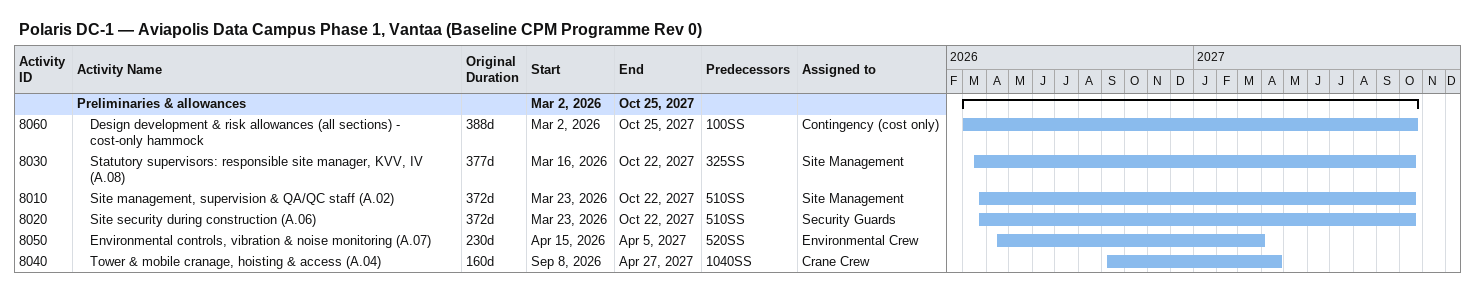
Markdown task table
Polaris DC-1 — Aviapolis Data Campus Phase 1, Vantaa (Baseline CPM Programme Rev 0)

| ID | Level | Task | Original duration | Start | Finish | Predecessors | Resources |
|---|---|---|---|---|---|---|---|
|  | 1 | **Preliminaries & allowances** |  | 2026-03-02 | 2027-10-25 |  |  |
| 8060 | 2 | Design development & risk allowances (all sections) - cost-only hammock | 388d | 2026-03-02 | 2027-10-25 | 100SS | Contingency (cost only) |
| 8030 | 2 | Statutory supervisors: responsible site manager, KVV, IV (A.08) | 377d | 2026-03-16 | 2027-10-22 | 325SS | Site Management |
| 8010 | 2 | Site management, supervision & QA/QC staff (A.02) | 372d | 2026-03-23 | 2027-10-22 | 510SS | Site Management |
| 8020 | 2 | Site security during construction (A.06) | 372d | 2026-03-23 | 2027-10-22 | 510SS | Security Guards |
| 8050 | 2 | Environmental controls, vibration & noise monitoring (A.07) | 230d | 2026-04-15 | 2027-04-05 | 520SS | Environmental Crew |
| 8040 | 2 | Tower & mobile cranage, hoisting & access (A.04) | 160d | 2026-09-08 | 2027-04-27 | 1040SS | Crane Crew |
